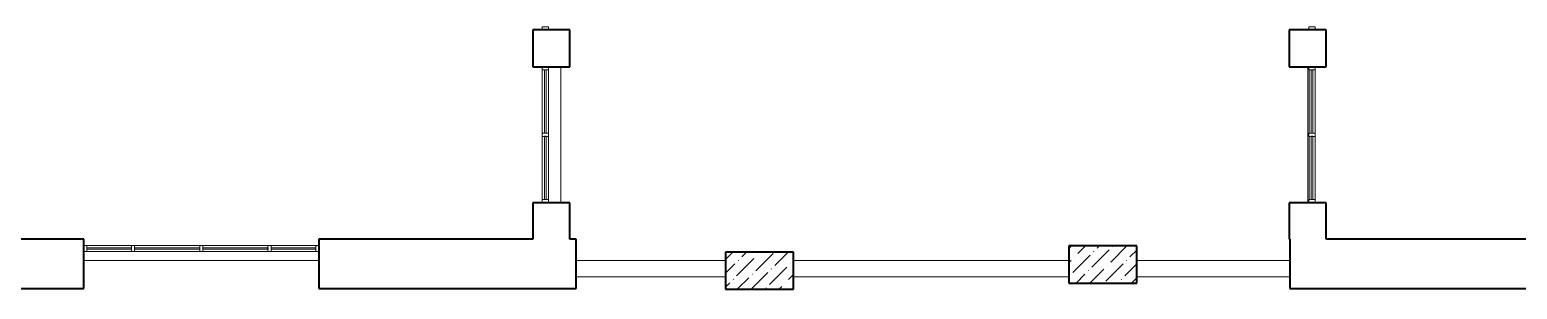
# Model space of a CAD drawing. Header units: millimetres. Extents: x -24 to 373619, y 275 to 149465.
# Drawn here: x 172196 to 196291, y 45585 to 49785 of the extents above; entities that cross this region are included whole.
import ezdxf

# ---------------------------------------------------------------- set-up
doc = ezdxf.new("R2010")
doc.units = ezdxf.units.MM
for name, color, linetype, lineweight in [('Импосты витража', 7, 'Continuous', 18), ('Несущие колонны', 7, 'Continuous', 18), ('Панели витража', 7, 'Continuous', 18), ('Перекрытия', 7, 'Continuous', 18), ('Стены разрез', 7, 'Continuous', 40)]:
    doc.layers.add(name, color=color, linetype=linetype, lineweight=lineweight)
pattern_1 = [(45, (0, 0), (84.18955, 308.69595), [396.875, -79.375, 3.353, -76.022])]

# ---------------------------------------------------------------- blocks, each defined once
blk = doc.blocks.new('Системная панель - ADSK_Cтеклопакет_25-V15-001_Весь этаж')
at = {"layer": 'Панели витража'}
for p, q in [((513, 13), (-513, 13)), ((-513, 13), (-513, -13)), ((513, -13), (513, 13)), ((-513, -13), (513, -13))]:
    blk.add_line(p, q, dxfattribs=at)
blk = doc.blocks.new('Прямоугольный импост - 50х100-V16-001_Весь этаж')
at = {"layer": 'Импосты витража'}
for p, q in [((-50, 50), (0, 50)), ((-50, -50), (-50, 50)), ((0, 50), (0, -50)), ((0, -50), (-50, -50))]:
    blk.add_line(p, q, dxfattribs=at)
blk = doc.blocks.new('Прямоугольный импост - 50х100-705773-001_Весь этаж')
at = {"layer": 'Импосты витража'}
for p, q in [((168447, 59835), (168447, 60860)), ((168547, 60860), (168547, 59835))]:
    blk.add_line(p, q, dxfattribs=at)
blk = doc.blocks.new('Прямоугольный импост - 50х100-V17-001_Весь этаж')
at = {"layer": 'Импосты витража'}
for p, q in [((-25, 50), (25, 50)), ((-25, -50), (-25, 50)), ((25, 50), (25, -50)), ((25, -50), (-25, -50))]:
    blk.add_line(p, q, dxfattribs=at)
blk = doc.blocks.new('Прямоугольный импост - 50х100-V18-001_Весь этаж')
at = {"layer": 'Импосты витража'}
for p, q in [((0, 50), (-50, 50)), ((-50, 50), (-50, -50)), ((0, -50), (0, 50)), ((-50, -50), (0, -50))]:
    blk.add_line(p, q, dxfattribs=at)
blk = doc.blocks.new('Прямоугольный импост - 50х100-705832-001_Весь этаж')
at = {"layer": 'Импосты витража'}
for p, q in [((0, 50), (-50, 50)), ((-50, 50), (-50, -50)), ((0, -50), (0, 50)), ((-50, -50), (0, -50))]:
    blk.add_line(p, q, dxfattribs=at)
blk = doc.blocks.new('Системная панель - ADSK_Cтеклопакет_25-V20-001_Весь этаж')
at = {"layer": 'Панели витража'}
for p, q in [((513, 13), (-513, 13)), ((-513, 13), (-513, -13)), ((513, -13), (513, 13)), ((-513, -13), (513, -13))]:
    blk.add_line(p, q, dxfattribs=at)
blk = doc.blocks.new('Прямоугольный импост - 50х100-V21-001_Весь этаж')
at = {"layer": 'Импосты витража'}
for p, q in [((-50, 50), (0, 50)), ((-50, -50), (-50, 50)), ((0, 50), (0, -50)), ((0, -50), (-50, -50))]:
    blk.add_line(p, q, dxfattribs=at)
blk = doc.blocks.new('Прямоугольный импост - 50х100-705791-001_Весь этаж')
at = {"layer": 'Импосты витража'}
for p, q in [((168447, 68560), (168447, 69585)), ((168547, 69585), (168547, 68560))]:
    blk.add_line(p, q, dxfattribs=at)
blk = doc.blocks.new('Прямоугольный импост - 50х100-V22-001_Весь этаж')
at = {"layer": 'Импосты витража'}
for p, q in [((-25, 50), (25, 50)), ((-25, -50), (-25, 50)), ((25, 50), (25, -50)), ((25, -50), (-25, -50))]:
    blk.add_line(p, q, dxfattribs=at)
blk = doc.blocks.new('Прямоугольный импост - 50х100-V23-001_Весь этаж')
at = {"layer": 'Импосты витража'}
for p, q in [((0, 50), (-50, 50)), ((-50, 50), (-50, -50)), ((0, -50), (0, 50)), ((-50, -50), (0, -50))]:
    blk.add_line(p, q, dxfattribs=at)
blk = doc.blocks.new('Прямоугольный импост - 50х100-706055-001_Весь этаж')
at = {"layer": 'Импосты витража'}
for p, q in [((0, 50), (-50, 50)), ((-50, 50), (-50, -50)), ((0, -50), (0, 50)), ((-50, -50), (0, -50))]:
    blk.add_line(p, q, dxfattribs=at)
blk = doc.blocks.new('Системная панель - ADSK_Cтеклопакет_25-947122-001_Весь этаж')
at = {"layer": 'Панели витража'}
for p, q in [((362.5, 12.5), (-362.5, 12.5)), ((-362.5, 12.5), (-362.5, -12.5)), ((362.5, -12.5), (362.5, 12.5)), ((-362.5, -12.5), (362.5, -12.5))]:
    blk.add_line(p, q, dxfattribs=at)
blk = doc.blocks.new('Прямоугольный импост - 50х100-947115-001_Весь этаж')
at = {"layer": 'Импосты витража'}
for p, q in [((156145, 46294), (155420, 46294)), ((156145, 46194), (155420, 46194))]:
    blk.add_line(p, q, dxfattribs=at)
blk = doc.blocks.new('Прямоугольный импост - 50х100-947123-001_Весь этаж')
at = {"layer": 'Импосты витража'}
for p, q in [((-50, 50), (0, 50)), ((-50, -50), (-50, 50)), ((0, 50), (0, -50)), ((0, -50), (-50, -50))]:
    blk.add_line(p, q, dxfattribs=at)
blk = doc.blocks.new('Системная панель - ADSK_Cтеклопакет_25-947125-001_Весь этаж')
at = {"layer": 'Панели витража'}
for p, q in [((527.5, 12.5), (-527.5, 12.5)), ((-527.5, 12.5), (-527.5, -12.5)), ((527.5, -12.5), (527.5, 12.5)), ((-527.5, -12.5), (527.5, -12.5))]:
    blk.add_line(p, q, dxfattribs=at)
blk = doc.blocks.new('Прямоугольный импост - 50х100-947117-001_Весь этаж')
at = {"layer": 'Импосты витража'}
for p, q in [((157250, 46294), (156195, 46294)), ((157250, 46194), (156195, 46194))]:
    blk.add_line(p, q, dxfattribs=at)
blk = doc.blocks.new('Прямоугольный импост - 50х100-947127-001_Весь этаж')
at = {"layer": 'Импосты витража'}
for p, q in [((0, 50), (-50, 50)), ((-50, 50), (-50, -50)), ((0, -50), (0, 50)), ((-50, -50), (0, -50))]:
    blk.add_line(p, q, dxfattribs=at)
blk = doc.blocks.new('Прямоугольный импост - 50х100-947118-001_Весь этаж')
at = {"layer": 'Импосты витража'}
for p, q in [((-25, 50), (25, 50)), ((-25, -50), (-25, 50)), ((25, 50), (25, -50)), ((25, -50), (-25, -50))]:
    blk.add_line(p, q, dxfattribs=at)

msp = doc.modelspace()

# ---------------------------------------------------------------- hatches: boundary and pattern name
at = {"layer": 'Несущие колонны', "lineweight": 9}
h = msp.add_hatch(dxfattribs=at)
h.set_pattern_fill('FP_14', color=256, style=0, pattern_type=2)
h.set_pattern_definition(pattern_1)
h.paths.add_polyline_path([(190127, 45685), (190127, 46285), (189027, 46285), (189027, 45685)], flags=0)
h = msp.add_hatch(dxfattribs=at)
h.set_pattern_fill('FP_14', color=256, style=0, pattern_type=2)
h.set_pattern_definition(pattern_1)
h.paths.add_polyline_path([(184567, 45585), (184567, 46185), (183467, 46185), (183467, 45585)], flags=0)

# ---------------------------------------------------------------- linework, layer by layer
at = {"layer": 'Несущие колонны', "lineweight": 40}
for p, q in [((190127, 46285), (189027, 46285)), ((189027, 46285), (189027, 45685)), ((190127, 45685), (190127, 46285)), ((184567, 46185), (183467, 46185)), ((183467, 46185), (183467, 45585)), ((184567, 45585), (184567, 46185)), ((183467, 45585), (184567, 45585)), ((189027, 45685), (190127, 45685))]:
    msp.add_line(p, q, dxfattribs=at)
at = {"layer": 'Перекрытия'}
for p, q in [((180797, 49185), (180797, 46985)), ((192897, 46985), (192897, 49185)), ((176880, 46049), (173070, 46049)), ((183467, 46049), (181045, 46049)), ((189027, 46049), (184567, 46049)), ((192605, 46049), (190127, 46049)), ((181045, 45785), (183467, 45785)), ((184567, 45785), (189027, 45785)), ((190127, 45785), (192605, 45785))]:
    msp.add_line(p, q, dxfattribs=at)
at = {"layer": 'Стены разрез'}
for p, q in [((180947, 49785), (180347, 49785)), ((180347, 49785), (180347, 49185)), ((180947, 49185), (180947, 49785)), ((193197, 49785), (192597, 49785)), ((192597, 49785), (192597, 49185)), ((193197, 49185), (193197, 49785)), ((180347, 49185), (180947, 49185)), ((192597, 49185), (193197, 49185)), ((180947, 46985), (180347, 46985)), ((180347, 46985), (180347, 46395)), ((180947, 46395), (180947, 46985)), ((193197, 46985), (192597, 46985)), ((192597, 46985), (192597, 46395)), ((193197, 46395), (193197, 46985)), ((173070, 46395), (170880, 46395)), ((173070, 45595), (173070, 46395)), ((180347, 46395), (176880, 46395)), ((176880, 46395), (176880, 45595)), ((181045, 46395), (180947, 46395)), ((181045, 45595), (181045, 46395)), ((192597, 46395), (192605, 46395)), ((192605, 46395), (192605, 45595)), ((196714, 46395), (193197, 46395)), ((170880, 45595), (173070, 45595)), ((176880, 45595), (181045, 45595)), ((192605, 45595), (196714, 45595))]:
    msp.add_line(p, q, dxfattribs=at)

# ---------------------------------------------------------------- block references
at = {"layer": 'Импосты витража'}
for name, p, rotation in [('Прямоугольный импост - 50х100-705832-001_Весь этаж', (180547, 49785), 269.9999999999999), ('Прямоугольный импост - 50х100-706055-001_Весь этаж', (192967, 49785), 270.0000000000001), ('Прямоугольный импост - 50х100-705791-001_Весь этаж', (361465, 117695), 180), ('Прямоугольный импост - 50х100-705791-001_Весь этаж', (361465, 116620), 180), ('Прямоугольный импост - 50х100-V18-001_Весь этаж', (180547, 46985), 269.9999999999999), ('Прямоугольный импост - 50х100-V23-001_Весь этаж', (192967, 46985), 270.0000000000001), ('Прямоугольный импост - 50х100-947127-001_Весь этаж', (173070, 46244), 180)]:
    msp.add_blockref(name, p, dxfattribs=dict(at, rotation=rotation))
at = {"layer": 'Импосты витража', "extrusion": (0, 0, -1)}
for name, p, rotation in [('Прямоугольный импост - 50х100-V16-001_Весь этаж', (-180547, 49185), 90.00000000000007), ('Прямоугольный импост - 50х100-V21-001_Весь этаж', (-192967, 49185), 89.99999999999991), ('Прямоугольный импост - 50х100-V17-001_Весь этаж', (-180547, 48085), 90.00000000000007), ('Прямоугольный импост - 50х100-V22-001_Весь этаж', (-192967, 48085), 89.99999999999991), ('Прямоугольный импост - 50х100-947118-001_Весь этаж', (-173870, 46244), 180), ('Прямоугольный импост - 50х100-947118-001_Весь этаж', (-174975, 46244), 180), ('Прямоугольный импост - 50х100-947118-001_Весь этаж', (-176080, 46244), 180), ('Прямоугольный импост - 50х100-947123-001_Весь этаж', (-176880, 46244), 180)]:
    msp.add_blockref(name, p, dxfattribs=dict(at, rotation=rotation))
at = {"layer": 'Импосты витража'}
for name, p in [('Прямоугольный импост - 50х100-705773-001_Весь этаж', (12050, -11725)), ('Прямоугольный импост - 50х100-705773-001_Весь этаж', (12050, -12800)), ('Прямоугольный импост - 50х100-947115-001_Весь этаж', (17700, 0)), ('Прямоугольный импост - 50х100-947117-001_Весь этаж', (17700, 0)), ('Прямоугольный импост - 50х100-947117-001_Весь этаж', (18805, 0)), ('Прямоугольный импост - 50х100-947115-001_Весь этаж', (20685, 0))]:
    msp.add_blockref(name, p, dxfattribs=at)
at = {"layer": 'Панели витража'}
for name, p, rotation in [('Системная панель - ADSK_Cтеклопакет_25-V15-001_Весь этаж', (180547, 48623), 89.99999999999991), ('Системная панель - ADSK_Cтеклопакет_25-V20-001_Весь этаж', (192967, 48623), 90.00000000000007), ('Системная панель - ADSK_Cтеклопакет_25-V15-001_Весь этаж', (180547, 47548), 89.99999999999991), ('Системная панель - ADSK_Cтеклопакет_25-V20-001_Весь этаж', (192967, 47548), 90.00000000000007)]:
    msp.add_blockref(name, p, dxfattribs=dict(at, rotation=rotation))
for name, p in [('Системная панель - ADSK_Cтеклопакет_25-947122-001_Весь этаж', (173483, 46244)), ('Системная панель - ADSK_Cтеклопакет_25-947125-001_Весь этаж', (174423, 46244)), ('Системная панель - ADSK_Cтеклопакет_25-947125-001_Весь этаж', (175528, 46244)), ('Системная панель - ADSK_Cтеклопакет_25-947122-001_Весь этаж', (176468, 46244))]:
    msp.add_blockref(name, p, dxfattribs=at)

doc.saveas('drawing.dxf')
